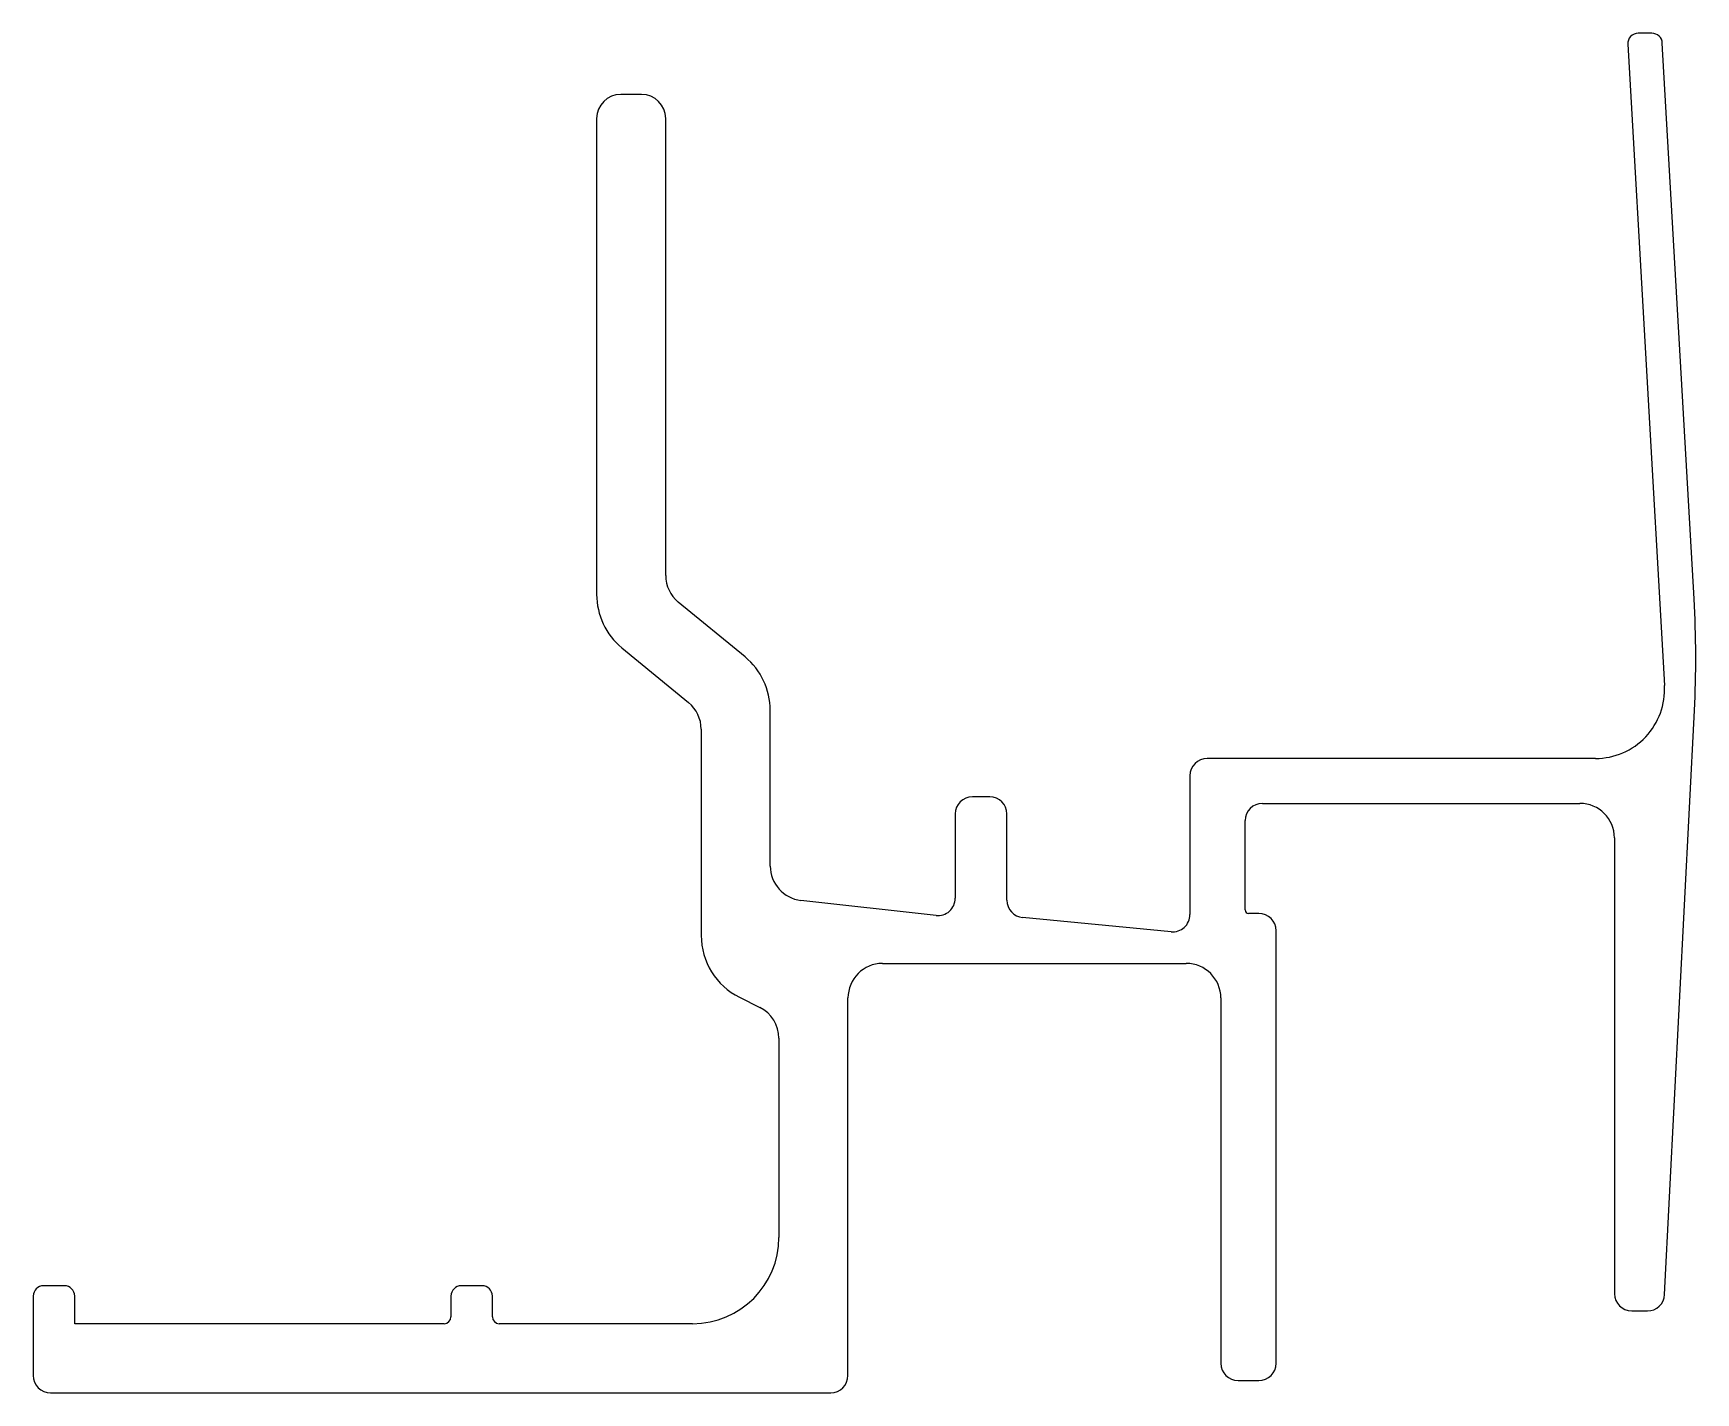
# Model space of a CAD drawing. Extents: x 1806.5 to 1854.6, y 184.6 to 224.
import ezdxf

# ---------------------------------------------------------------- set-up
doc = ezdxf.new("R2010")
doc.units = 0
doc.header["$LTSCALE"] = 15
doc.layers.get('0').update_dxf_attribs({"linetype": 'CONTINUOUS'})

msp = doc.modelspace()

# ---------------------------------------------------------------- linework, layer by layer
at = {"ltscale": 0.05}
for p, q in [((1853.372, 223.996), (1852.971, 223.996)), ((1852.672, 223.679), (1853.733, 205.109)), ((1854.591, 207.62), (1853.672, 223.713)), ((1824.104, 222.227), (1823.504, 222.227)), ((1822.804, 221.527), (1822.804, 207.747)), ((1824.804, 208.295), (1824.804, 221.527)), ((1827.101, 205.935), (1825.169, 207.523)), ((1823.534, 206.202), (1825.466, 204.614)), ((1827.832, 199.88), (1827.832, 204.389)), ((1853.738, 187.471), (1854.601, 204.38)), ((1825.832, 203.841), (1825.832, 197.87)), ((1851.736, 202.995), (1840.489, 202.995)), ((1839.989, 202.495), (1839.989, 198.474)), ((1834.189, 201.887), (1833.689, 201.887)), ((1833.189, 201.387), (1833.189, 198.945)), ((1834.689, 198.887), (1834.689, 201.387)), ((1842.089, 201.695), (1851.284, 201.695)), ((1841.589, 198.607), (1841.589, 201.195)), ((1852.284, 200.695), (1852.284, 187.496)), ((1832.634, 198.448), (1828.72, 198.886)), ((1841.984, 198.507), (1841.689, 198.507)), ((1839.442, 197.976), (1835.142, 198.389)), ((1842.484, 185.479), (1842.484, 198.007)), ((1831.084, 197.059), (1839.884, 197.059)), ((1826.944, 196.078), (1827.528, 195.788)), ((1830.084, 185.127), (1830.084, 196.059)), ((1840.884, 196.059), (1840.884, 185.479)), ((1828.084, 194.892), (1828.084, 189.127)), ((1806.484, 187.427), (1806.484, 185.127)), ((1807.384, 187.727), (1806.784, 187.727)), ((1807.684, 186.627), (1807.684, 187.427)), ((1818.584, 187.427), (1818.584, 186.827)), ((1819.484, 187.727), (1818.884, 187.727)), ((1819.784, 186.827), (1819.784, 187.427)), ((1852.784, 186.996), (1853.239, 186.996)), ((1818.384, 186.627), (1807.684, 186.627)), ((1825.584, 186.627), (1819.984, 186.627)), ((1841.384, 184.979), (1841.984, 184.979)), ((1806.984, 184.627), (1829.584, 184.627))]:
    msp.add_line(p, q, dxfattribs=at)
for centre, radius, start, end in [((1852.971, 223.696), 0.3, 90, 183.2706), ((1853.372, 223.696), 0.3, 3.2706, 90), ((1823.504, 221.527), 0.7, 90, 180), ((1824.104, 221.527), 0.7, 0, 90), ((1825.804, 208.295), 1, 180, 230.5885), ((1824.804, 207.747), 2, 180, 230.5886), ((1824.64, 205.909), 30, 357.078, 3.2706), ((1825.832, 204.389), 2, 360, 50.5885), ((1851.736, 204.995), 2, 270, 3.2706), ((1824.832, 203.841), 1, 0, 50.5886), ((1840.489, 202.495), 0.5, 90, 180), ((1833.689, 201.387), 0.5, 90, 180), ((1834.189, 201.387), 0.5, 360, 90), ((1842.089, 201.195), 0.5, 90, 180), ((1851.284, 200.695), 1, 0, 90), ((1828.832, 199.88), 1, 180, 263.6172), ((1832.689, 198.945), 0.5, 263.6172, 360), ((1835.189, 198.887), 0.5, 180, 264.5119), ((1839.489, 198.474), 0.5, 264.5119, 360), ((1841.689, 198.607), 0.1, 180, 270), ((1841.984, 198.007), 0.5, 0, 90), ((1827.832, 197.87), 2, 180, 243.6391), ((1831.084, 196.059), 1, 90, 180), ((1839.884, 196.059), 1, 0, 90), ((1827.084, 194.892), 1, 0, 63.6391), ((1825.584, 189.127), 2.5, 270, 0), ((1806.784, 187.427), 0.3, 90, 180), ((1807.384, 187.427), 0.3, 360, 90), ((1818.884, 187.427), 0.3, 90, 180), ((1819.484, 187.427), 0.3, 360, 90), ((1852.784, 187.496), 0.5, 180, 270), ((1853.239, 187.496), 0.5, 270, 357.078), ((1818.384, 186.827), 0.2, 270, 360), ((1819.984, 186.827), 0.2, 180, 270), ((1841.384, 185.479), 0.5, 180, 270), ((1841.984, 185.479), 0.5, 270, 360), ((1806.984, 185.127), 0.5, 180, 270), ((1829.584, 185.127), 0.5, 270, 0)]:
    msp.add_arc(centre, radius, start, end, dxfattribs=at)

doc.saveas('drawing.dxf')
